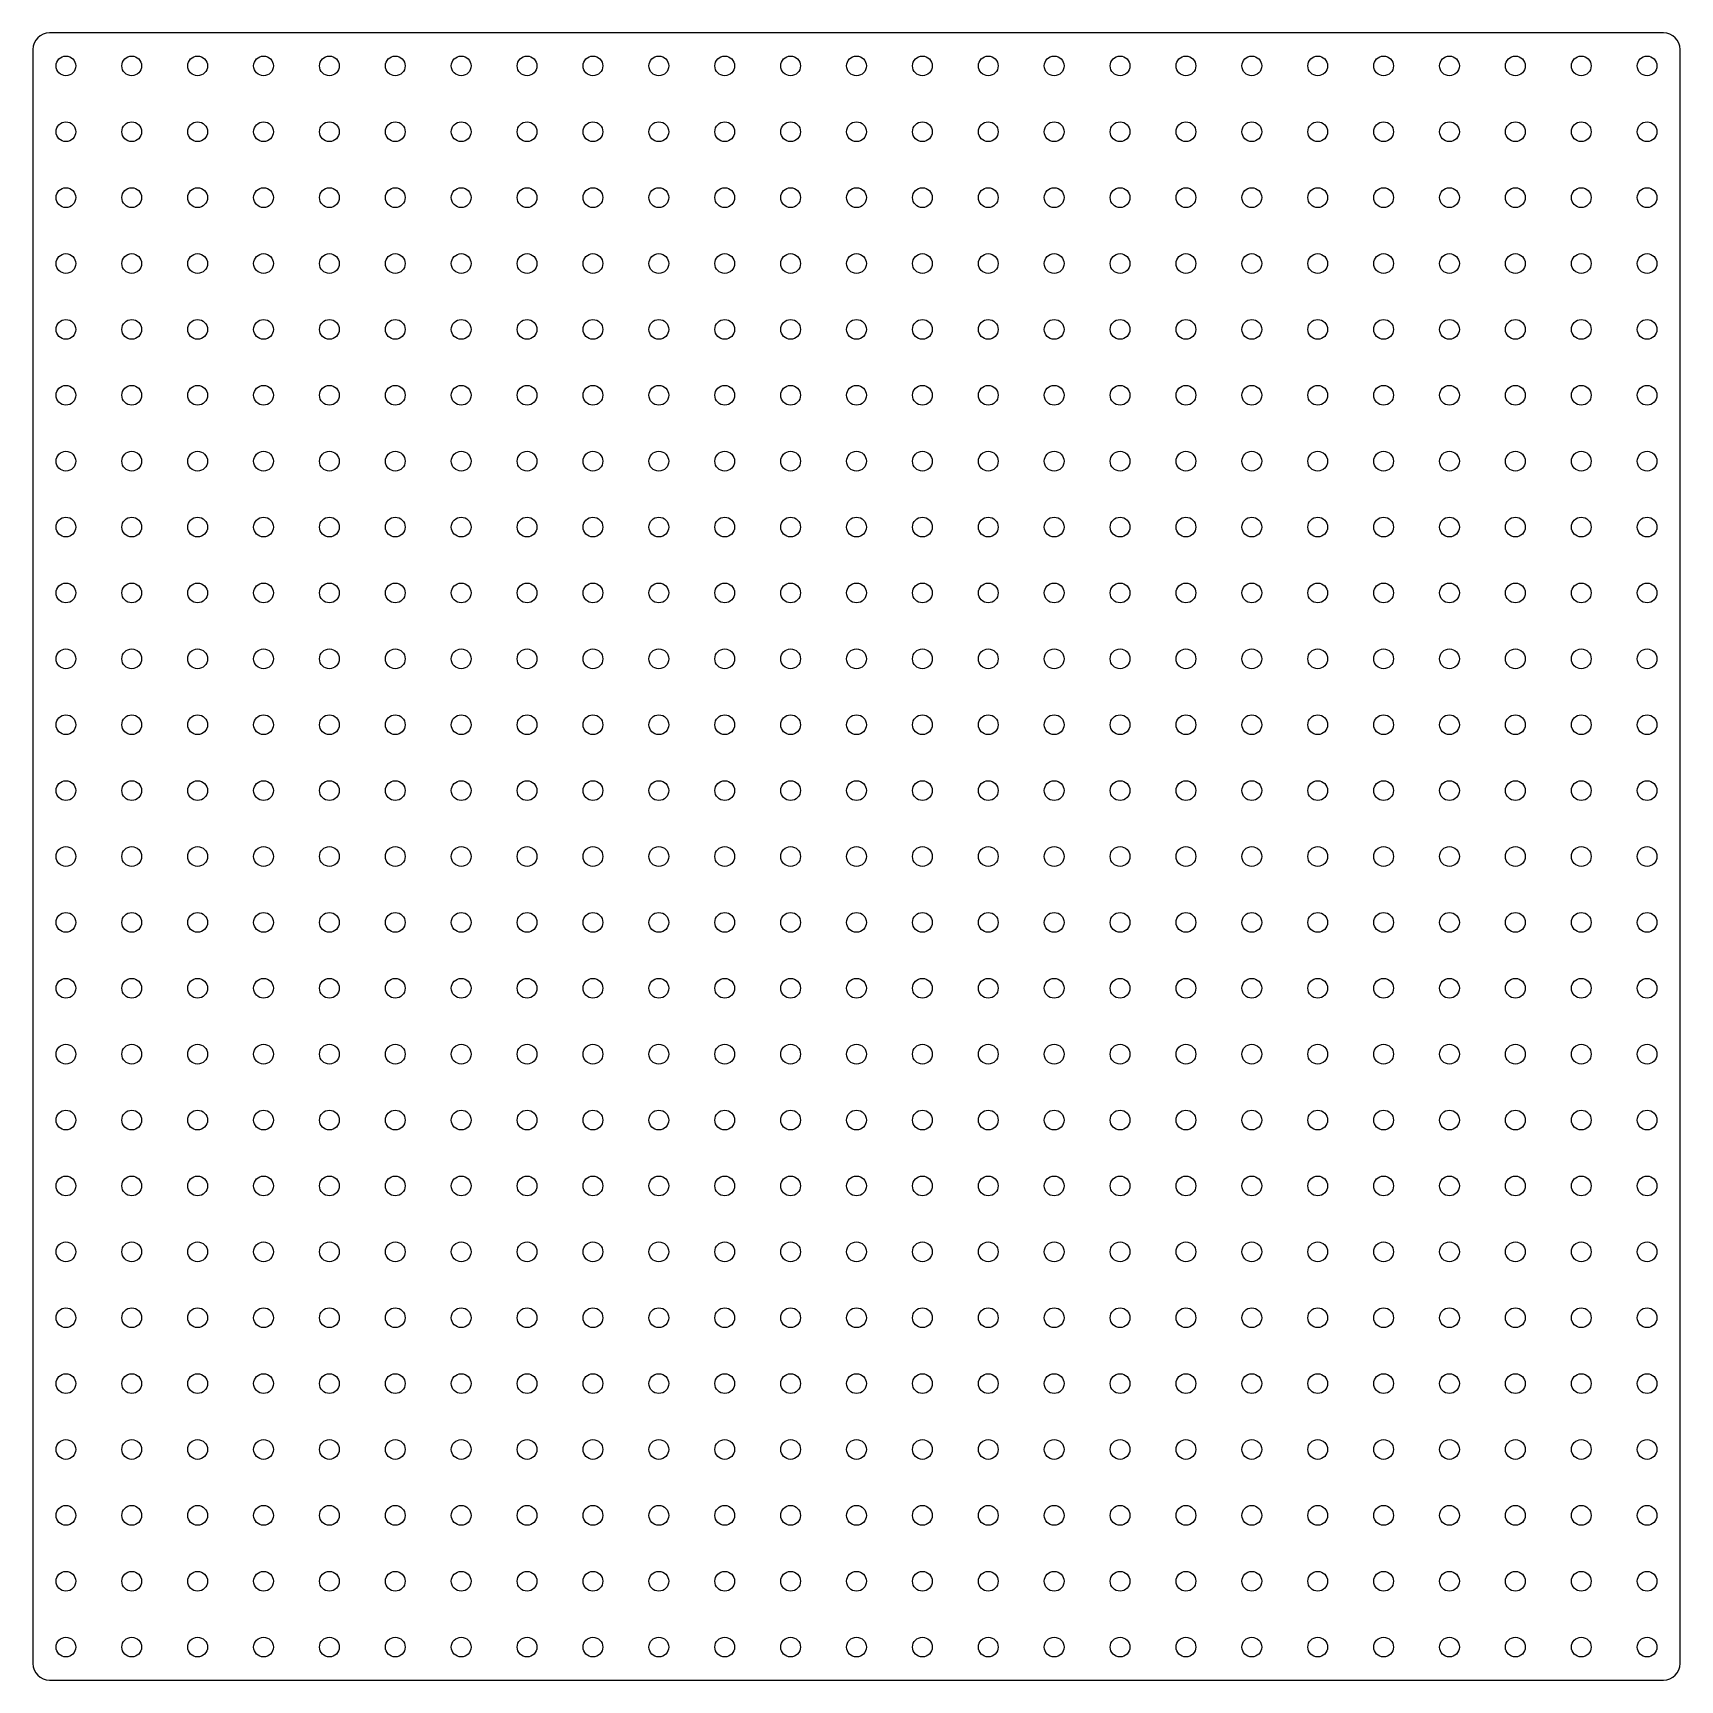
# Model space of a CAD drawing. Header units: millimetres. Extents: x 0 to 250, y 0 to 250.
import ezdxf

# ---------------------------------------------------------------- set-up
doc = ezdxf.new("R2010")
doc.units = ezdxf.units.MM
doc.layers.add('Shape2DView', color=7, linetype='CONTINUOUS')

msp = doc.modelspace()

# ---------------------------------------------------------------- linework, layer by layer
at = {"layer": 'Shape2DView'}
for p, q in [((247.5, 250), (2.5, 250)), ((0, 247.5), (0, 2.5)), ((250, 2.5), (250, 247.5)), ((2.5, 0), (247.5, 0))]:
    msp.add_line(p, q, dxfattribs=at)
for centre in [(5, 245), (15, 245), (25, 245), (35, 245), (45, 245), (55, 245), (65, 245), (75, 245), (85, 245), (95, 245), (105, 245), (115, 245), (125, 245), (135, 245), (145, 245), (155, 245), (165, 245), (175, 245), (185, 245), (195, 245), (205, 245), (215, 245), (225, 245), (235, 245), (245, 245), (5, 235), (15, 235), (25, 235), (35, 235), (45, 235), (55, 235), (65, 235), (75, 235), (85, 235), (95, 235), (105, 235), (115, 235), (125, 235), (135, 235), (145, 235), (155, 235), (165, 235), (175, 235), (185, 235), (195, 235), (205, 235), (215, 235), (225, 235), (235, 235), (245, 235), (5, 225), (15, 225), (25, 225), (35, 225), (45, 225), (55, 225), (65, 225), (75, 225), (85, 225), (95, 225), (105, 225), (115, 225), (125, 225), (135, 225), (145, 225), (155, 225), (165, 225), (175, 225), (185, 225), (195, 225), (205, 225), (215, 225), (225, 225), (235, 225), (245, 225), (5, 215), (15, 215), (25, 215), (35, 215), (45, 215), (55, 215), (65, 215), (75, 215), (85, 215), (95, 215), (105, 215), (115, 215), (125, 215), (135, 215), (145, 215), (155, 215), (165, 215), (175, 215), (185, 215), (195, 215), (205, 215), (215, 215), (225, 215), (235, 215), (245, 215), (5, 205), (15, 205), (25, 205), (35, 205), (45, 205), (55, 205), (65, 205), (75, 205), (85, 205), (95, 205), (105, 205), (115, 205), (125, 205), (135, 205), (145, 205), (155, 205), (165, 205), (175, 205), (185, 205), (195, 205), (205, 205), (215, 205), (225, 205), (235, 205), (245, 205), (5, 195), (15, 195), (25, 195), (35, 195), (45, 195), (55, 195), (65, 195), (75, 195), (85, 195), (95, 195), (105, 195), (115, 195), (125, 195), (135, 195), (145, 195), (155, 195), (165, 195), (175, 195), (185, 195), (195, 195), (205, 195), (215, 195), (225, 195), (235, 195), (245, 195), (5, 185), (15, 185), (25, 185), (35, 185), (45, 185), (55, 185), (65, 185), (75, 185), (85, 185), (95, 185), (105, 185), (115, 185), (125, 185), (135, 185), (145, 185), (155, 185), (165, 185), (175, 185), (185, 185), (195, 185), (205, 185), (215, 185), (225, 185), (235, 185), (245, 185), (5, 175), (15, 175), (25, 175), (35, 175), (45, 175), (55, 175), (65, 175), (75, 175), (85, 175), (95, 175), (105, 175), (115, 175), (125, 175), (135, 175), (145, 175), (155, 175), (165, 175), (175, 175), (185, 175), (195, 175), (205, 175), (215, 175), (225, 175), (235, 175), (245, 175), (5, 165), (15, 165), (25, 165), (35, 165), (45, 165), (55, 165), (65, 165), (75, 165), (85, 165), (95, 165), (105, 165), (115, 165), (125, 165), (135, 165), (145, 165), (155, 165), (165, 165), (175, 165), (185, 165), (195, 165), (205, 165), (215, 165), (225, 165), (235, 165), (245, 165), (5, 155), (15, 155), (25, 155), (35, 155), (45, 155), (55, 155), (65, 155), (75, 155), (85, 155), (95, 155), (105, 155), (115, 155), (125, 155), (135, 155), (145, 155), (155, 155), (165, 155), (175, 155), (185, 155), (195, 155), (205, 155), (215, 155), (225, 155), (235, 155), (245, 155), (5, 145), (15, 145), (25, 145), (35, 145), (45, 145), (55, 145), (65, 145), (75, 145), (85, 145), (95, 145), (105, 145), (115, 145), (125, 145), (135, 145), (145, 145), (155, 145), (165, 145), (175, 145), (185, 145), (195, 145), (205, 145), (215, 145), (225, 145), (235, 145), (245, 145), (5, 135), (15, 135), (25, 135), (35, 135), (45, 135), (55, 135), (65, 135), (75, 135), (85, 135), (95, 135), (105, 135), (115, 135), (125, 135), (135, 135), (145, 135), (155, 135), (165, 135), (175, 135), (185, 135), (195, 135), (205, 135), (215, 135), (225, 135), (235, 135), (245, 135), (5, 125), (15, 125), (25, 125), (35, 125), (45, 125), (55, 125), (65, 125), (75, 125), (85, 125), (95, 125), (105, 125), (115, 125), (125, 125), (135, 125), (145, 125), (155, 125), (165, 125), (175, 125), (185, 125), (195, 125), (205, 125), (215, 125), (225, 125), (235, 125), (245, 125), (5, 115), (15, 115), (25, 115), (35, 115), (45, 115), (55, 115), (65, 115), (75, 115), (85, 115), (95, 115), (105, 115), (115, 115), (125, 115), (135, 115), (145, 115), (155, 115), (165, 115), (175, 115), (185, 115), (195, 115), (205, 115), (215, 115), (225, 115), (235, 115), (245, 115), (5, 105), (15, 105), (25, 105), (35, 105), (45, 105), (55, 105), (65, 105), (75, 105), (85, 105), (95, 105), (105, 105), (115, 105), (125, 105), (135, 105), (145, 105), (155, 105), (165, 105), (175, 105), (185, 105), (195, 105), (205, 105), (215, 105), (225, 105), (235, 105), (245, 105), (5, 95), (15, 95), (25, 95), (35, 95), (45, 95), (55, 95), (65, 95), (75, 95), (85, 95), (95, 95), (105, 95), (115, 95), (125, 95), (135, 95), (145, 95), (155, 95), (165, 95), (175, 95), (185, 95), (195, 95), (205, 95), (215, 95), (225, 95), (235, 95), (245, 95), (5, 85), (15, 85), (25, 85), (35, 85), (45, 85), (55, 85), (65, 85), (75, 85), (85, 85), (95, 85), (105, 85), (115, 85), (125, 85), (135, 85), (145, 85), (155, 85), (165, 85), (175, 85), (185, 85), (195, 85), (205, 85), (215, 85), (225, 85), (235, 85), (245, 85), (5, 75), (15, 75), (25, 75), (35, 75), (45, 75), (55, 75), (65, 75), (75, 75), (85, 75), (95, 75), (105, 75), (115, 75), (125, 75), (135, 75), (145, 75), (155, 75), (165, 75), (175, 75), (185, 75), (195, 75), (205, 75), (215, 75), (225, 75), (235, 75), (245, 75), (5, 65), (15, 65), (25, 65), (35, 65), (45, 65), (55, 65), (65, 65), (75, 65), (85, 65), (95, 65), (105, 65), (115, 65), (125, 65), (135, 65), (145, 65), (155, 65), (165, 65), (175, 65), (185, 65), (195, 65), (205, 65), (215, 65), (225, 65), (235, 65), (245, 65), (5, 55), (15, 55), (25, 55), (35, 55), (45, 55), (55, 55), (65, 55), (75, 55), (85, 55), (95, 55), (105, 55), (115, 55), (125, 55), (135, 55), (145, 55), (155, 55), (165, 55), (175, 55), (185, 55), (195, 55), (205, 55), (215, 55), (225, 55), (235, 55), (245, 55), (5, 45), (15, 45), (25, 45), (35, 45), (45, 45), (55, 45), (65, 45), (75, 45), (85, 45), (95, 45), (105, 45), (115, 45), (125, 45), (135, 45), (145, 45), (155, 45), (165, 45), (175, 45), (185, 45), (195, 45), (205, 45), (215, 45), (225, 45), (235, 45), (245, 45), (5, 35), (15, 35), (25, 35), (35, 35), (45, 35), (55, 35), (65, 35), (75, 35), (85, 35), (95, 35), (105, 35), (115, 35), (125, 35), (135, 35), (145, 35), (155, 35), (165, 35), (175, 35), (185, 35), (195, 35), (205, 35), (215, 35), (225, 35), (235, 35), (245, 35), (5, 25), (15, 25), (25, 25), (35, 25), (45, 25), (55, 25), (65, 25), (75, 25), (85, 25), (95, 25), (105, 25), (115, 25), (125, 25), (135, 25), (145, 25), (155, 25), (165, 25), (175, 25), (185, 25), (195, 25), (205, 25), (215, 25), (225, 25), (235, 25), (245, 25), (5, 15), (15, 15), (25, 15), (35, 15), (45, 15), (55, 15), (65, 15), (75, 15), (85, 15), (95, 15), (105, 15), (115, 15), (125, 15), (135, 15), (145, 15), (155, 15), (165, 15), (175, 15), (185, 15), (195, 15), (205, 15), (215, 15), (225, 15), (235, 15), (245, 15), (5, 5), (15, 5), (25, 5), (35, 5), (45, 5), (55, 5), (65, 5), (75, 5), (85, 5), (95, 5), (105, 5), (115, 5), (125, 5), (135, 5), (145, 5), (155, 5), (165, 5), (175, 5), (185, 5), (195, 5), (205, 5), (215, 5), (225, 5), (235, 5), (245, 5)]:
    msp.add_circle(centre, 1.5, dxfattribs=at)
for centre, start, end in [((2.5, 247.5), 90, -180), ((247.5, 247.5), 0, 90), ((2.5, 2.5), 180, -90), ((247.5, 2.5), -90, 0)]:
    msp.add_arc(centre, 2.5, start, end, dxfattribs=at)

doc.saveas('drawing.dxf')
